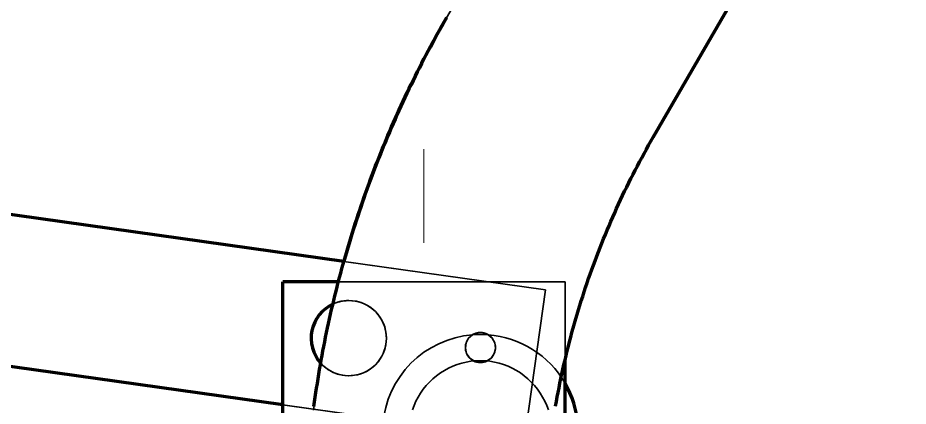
# Model space of a CAD drawing. Header units: millimetres. Extents: x 0 to 2382, y 0 to 420.
# Drawn here: x 283.59 to 293.06, y 311.46 to 315.6 of the extents above; entities that cross this region are included whole.
import ezdxf

# ---------------------------------------------------------------- set-up
doc = ezdxf.new("R2010")
doc.units = ezdxf.units.MM
doc.linetypes.add('IRAM-E-TRAZOS', pattern=[5, 4, -1])
doc.linetypes.add('IRAM-F-TRAZO-PUNTO', pattern=[20, 15, -2, 1, -2])
for name, color, linetype, lineweight in [('01-VISIBLE', 7, 'CONTINUOUS', 70), ('02-OCULTA', 4, 'IRAM-E-TRAZOS', 35), ('03-EJE', 1, 'IRAM-F-TRAZO-PUNTO', 18), ('08-FINA', 5, 'CONTINUOUS', 18)]:
    doc.layers.add(name, color=color, linetype=linetype, lineweight=lineweight)

msp = doc.modelspace()

# ---------------------------------------------------------------- linework, layer by layer
at = {"layer": '01-VISIBLE'}
for p, q in [((290.3521, 314.3271), (293.0124, 318.9347)), ((293.0124, 318.9347), (290.3521, 314.3271)), ((287.0603, 313.0021), (276.8805, 314.4328)), ((286.4125, 311.4774), (276.6578, 312.8484)), ((287.0023, 312.7869), (286.4125, 312.7869)), ((286.4125, 311.1782), (286.4125, 312.7869)), ((289.4125, 311.0869), (289.4125, 311.9528))]:
    msp.add_line(p, q, dxfattribs=at)
for points in [[(286.7422, 311.4579), (286.749, 311.5074), (286.7559, 311.5569), (286.7631, 311.6064), (286.7705, 311.6559), (286.7781, 311.7053), (286.786, 311.7547), (286.794, 311.8041), (286.8023, 311.8534), (286.8108, 311.9026), (286.8196, 311.9519), (286.8285, 312.0011), (286.8376, 312.0503), (286.847, 312.0994), (286.8566, 312.1485), (286.8664, 312.1975), (286.8765, 312.2465), (286.8867, 312.2954), (286.8972, 312.3443), (286.9078, 312.3932), (286.9187, 312.442), (286.9299, 312.4908), (286.9412, 312.5395), (286.9527, 312.5881), (286.9645, 312.6367), (286.9765, 312.6853), (286.9887, 312.7338), (287.0011, 312.7822), (287.0137, 312.8306), (287.0265, 312.8789), (287.0396, 312.9272), (287.0528, 312.9754), (287.0663, 313.0236), (287.08, 313.0717), (287.0939, 313.1197), (287.108, 313.1677), (287.1224, 313.2156), (287.1369, 313.2635), (287.1517, 313.3112), (287.1666, 313.359), (287.1818, 313.4066), (287.1972, 313.4542), (287.2128, 313.5017), (287.2286, 313.5491), (287.2446, 313.5965), (287.2609, 313.6438), (287.2773, 313.691), (287.2939, 313.7382), (287.3108, 313.7853), (287.3279, 313.8323), (287.3452, 313.8792), (287.3626, 313.9261), (287.3803, 313.9728), (287.3982, 314.0195), (287.4163, 314.0661), (287.4347, 314.1127), (287.4532, 314.1591), (287.4719, 314.2055), (287.4908, 314.2518), (287.51, 314.298), (287.5293, 314.3441), (287.5489, 314.3901), (287.5686, 314.4361), (287.5886, 314.4819), (287.6087, 314.5277), (287.6291, 314.5734), (287.6496, 314.619), (287.6704, 314.6644), (287.6914, 314.7098), (287.7125, 314.7552), (287.7339, 314.8004), (287.7555, 314.8455), (287.7773, 314.8905), (287.7992, 314.9354), (287.8214, 314.9803), (287.8438, 315.025), (287.8663, 315.0696), (287.8891, 315.1141), (287.912, 315.1586), (287.9352, 315.2029), (287.9586, 315.2471), (287.9821, 315.2912), (288.0058, 315.3352), (288.0298, 315.3791), (288.0539, 315.4229), (288.0782, 315.4666), (288.1028, 315.5102), (288.1275, 315.5537), (288.1524, 315.5971)], [(288.1524, 315.5971), (288.1273, 315.5533), (288.1024, 315.5095), (288.0777, 315.4656), (288.0531, 315.4215), (288.0288, 315.3774), (288.0047, 315.3331), (287.9808, 315.2888), (287.9571, 315.2443), (287.9335, 315.1997), (287.9102, 315.155), (287.8871, 315.1102), (287.8642, 315.0653), (287.8414, 315.0204), (287.8189, 314.9753), (287.7966, 314.9301), (287.7745, 314.8848), (287.7525, 314.8394), (287.7308, 314.7939), (287.7093, 314.7483), (287.688, 314.7026), (287.6669, 314.6568), (287.646, 314.611), (287.6253, 314.565), (287.6049, 314.5189), (287.5846, 314.4728), (287.5645, 314.4266), (287.5446, 314.3802), (287.525, 314.3338), (287.5055, 314.2873), (287.4863, 314.2407), (287.4673, 314.194), (287.4484, 314.1473), (287.4298, 314.1004), (287.4114, 314.0535), (287.3932, 314.0065), (287.3752, 313.9594), (287.3575, 313.9123), (287.3399, 313.865), (287.3225, 313.8177), (287.3054, 313.7703), (287.2885, 313.7228), (287.2718, 313.6752), (287.2553, 313.6276), (287.239, 313.5799), (287.2229, 313.5321), (287.207, 313.4843), (287.1914, 313.4364), (287.176, 313.3884), (287.1607, 313.3403), (287.1457, 313.2922), (287.131, 313.244), (287.1164, 313.1958), (287.102, 313.1474), (287.0879, 313.0991), (287.074, 313.0506), (287.0603, 313.0021)], [(289.3122, 311.4615), (289.321, 311.511), (289.3301, 311.5604), (289.3394, 311.6097), (289.349, 311.659), (289.3589, 311.7083), (289.3691, 311.7575), (289.3796, 311.8066), (289.3903, 311.8557), (289.4014, 311.9047), (289.4127, 311.9536), (289.4243, 312.0025), (289.4362, 312.0513), (289.4483, 312.1), (289.4608, 312.1487), (289.4735, 312.1973), (289.4865, 312.2458), (289.4998, 312.2942), (289.5133, 312.3426), (289.5272, 312.3909), (289.5413, 312.4391), (289.5557, 312.4872), (289.5703, 312.5353), (289.5853, 312.5832), (289.6005, 312.6311), (289.616, 312.6789), (289.6318, 312.7266), (289.6478, 312.7742), (289.6641, 312.8217), (289.6807, 312.8691), (289.6976, 312.9164), (289.7147, 312.9636), (289.7321, 313.0107), (289.7498, 313.0578), (289.7678, 313.1047), (289.786, 313.1515), (289.8045, 313.1982), (289.8232, 313.2448), (289.8422, 313.2913), (289.8615, 313.3377), (289.8811, 313.3839), (289.9009, 313.4301), (289.921, 313.4761), (289.9413, 313.522), (289.962, 313.5678), (289.9828, 313.6135), (290.004, 313.6591), (290.0254, 313.7045), (290.047, 313.7499), (290.069, 313.795), (290.0912, 313.8401), (290.1136, 313.8851), (290.1363, 313.9299), (290.1593, 313.9745), (290.1825, 314.0191), (290.2059, 314.0635), (290.2297, 314.1078), (290.2536, 314.1519), (290.2779, 314.1959), (290.3024, 314.2398), (290.3271, 314.2835), (290.3521, 314.3271)]]:
    msp.add_lwpolyline(points, dxfattribs=at)
for centre, radius, start, end in [((287.1125, 312.1869), 0.4, 114.98696, -138.26768), ((288.5125, 311.1869), 1.04, -21.25502, 30.07335)]:
    msp.add_arc(centre, radius, start, end, dxfattribs=at)
at = {"layer": '02-OCULTA'}
for p, q in [((290.8126, 320.2047), (288.1524, 315.5971)), ((289.2044, 312.7008), (276.8805, 314.4328)), ((289.2044, 312.7008), (287.0603, 313.0021)), ((288.9817, 311.1163), (276.6578, 312.8484)), ((289.4125, 312.7869), (286.4125, 312.7869)), ((286.4125, 311.0869), (286.4125, 312.7869)), ((289.4125, 312.7869), (286.4125, 312.7869)), ((286.4125, 311.0869), (286.4125, 312.7869)), ((289.4125, 312.7869), (286.4125, 312.7869)), ((286.4125, 311.0869), (286.4125, 312.7869)), ((289.4125, 312.7869), (287.0023, 312.7869)), ((289.4125, 311.0869), (289.4125, 312.7869)), ((289.4125, 311.9528), (289.4125, 312.7869)), ((289.4125, 311.0869), (289.4125, 312.7869)), ((289.4125, 311.0869), (289.4125, 312.7869)), ((288.9817, 311.1163), (289.2044, 312.7008)), ((288.9817, 311.1163), (289.2044, 312.7008)), ((288.9817, 311.1163), (286.4125, 311.4774))]:
    msp.add_line(p, q, dxfattribs=at)
for points in [[(290.3521, 314.3271), (290.3271, 314.2835), (290.3024, 314.2398), (290.2779, 314.1959), (290.2536, 314.1519), (290.2297, 314.1078), (290.2059, 314.0635), (290.1825, 314.0191), (290.1593, 313.9745), (290.1363, 313.9299), (290.1136, 313.8851), (290.0912, 313.8401), (290.069, 313.795), (290.047, 313.7499), (290.0254, 313.7045), (290.004, 313.6591), (289.9828, 313.6135), (289.962, 313.5678), (289.9413, 313.522), (289.921, 313.4761), (289.9009, 313.4301), (289.8811, 313.3839), (289.8615, 313.3377), (289.8422, 313.2913), (289.8232, 313.2448), (289.8045, 313.1982), (289.786, 313.1515), (289.7678, 313.1047), (289.7498, 313.0578), (289.7321, 313.0107), (289.7147, 312.9636), (289.6976, 312.9164), (289.6807, 312.8691), (289.6641, 312.8217), (289.6478, 312.7742), (289.6318, 312.7266), (289.616, 312.6789), (289.6005, 312.6311), (289.5853, 312.5832), (289.5703, 312.5353), (289.5557, 312.4872), (289.5413, 312.4391), (289.5272, 312.3909), (289.5133, 312.3426), (289.4998, 312.2942), (289.4865, 312.2458), (289.4735, 312.1973), (289.4608, 312.1487), (289.4483, 312.1), (289.4362, 312.0513), (289.4243, 312.0025), (289.4127, 311.9536), (289.4014, 311.9047), (289.3903, 311.8557), (289.3796, 311.8066), (289.3691, 311.7575), (289.3589, 311.7083), (289.349, 311.659), (289.3394, 311.6097), (289.3301, 311.5604), (289.321, 311.511), (289.3122, 311.4615)], [(287.0603, 313.0021), (287.0468, 312.9535), (287.0335, 312.9048), (287.0204, 312.8561), (287.0076, 312.8073), (286.9949, 312.7584), (286.9825, 312.7095), (286.9703, 312.6605), (286.9584, 312.6115), (286.9466, 312.5624), (286.9351, 312.5133), (286.9238, 312.4641), (286.9127, 312.4149), (286.9018, 312.3656), (286.8911, 312.3163), (286.8807, 312.2669), (286.8705, 312.2175), (286.8605, 312.168), (286.8507, 312.1185), (286.8412, 312.069), (286.8319, 312.0194), (286.8228, 311.9698), (286.8139, 311.9201), (286.8052, 311.8704), (286.7968, 311.8206), (286.7886, 311.7708), (286.7806, 311.721), (286.7728, 311.6711), (286.7653, 311.6212), (286.758, 311.5713), (286.7509, 311.5214), (286.744, 311.4714), (286.7374, 311.4213)], [(288.4414, 311.9436), (288.3959, 311.9773), (288.3651, 312.0248), (288.3526, 312.08), (288.3603, 312.1361), (288.3869, 312.186), (288.4293, 312.2236)], [(288.5836, 311.9436), (288.6291, 311.9773), (288.6599, 312.0248), (288.6724, 312.08), (288.6647, 312.1361), (288.6381, 312.186), (288.5957, 312.2236)], [(287.7897, 311.4218), (287.8068, 311.469), (287.827, 311.515), (287.8502, 311.5596), (287.8763, 311.6026), (287.9051, 311.6437), (287.9366, 311.6829), (287.9707, 311.7198), (288.0071, 311.7545), (288.0457, 311.7867), (288.0864, 311.8162), (288.1289, 311.843), (288.1731, 311.8669), (288.2188, 311.8878), (288.2657, 311.9057), (288.3138, 311.9205), (288.3627, 311.932), (288.4123, 311.9403), (288.4623, 311.9452), (288.5125, 311.9469)], [(288.5125, 311.9469), (288.5627, 311.9452), (288.6127, 311.9403), (288.6623, 311.932), (288.7112, 311.9205), (288.7593, 311.9057), (288.8062, 311.8878), (288.8519, 311.8669), (288.8961, 311.843), (288.9386, 311.8162), (288.9793, 311.7866), (289.0179, 311.7545), (289.0543, 311.7198), (289.0884, 311.6829), (289.1199, 311.6437), (289.1487, 311.6026), (289.1748, 311.5596), (289.198, 311.515), (289.2182, 311.469), (289.2353, 311.4218)]]:
    msp.add_lwpolyline(points, dxfattribs=at)
for centre, radius in [((287.1125, 312.1869), 0.4), ((287.1125, 312.1869), 0.4), ((287.1125, 312.1869), 0.4), ((287.1125, 312.1869), 0.4), ((287.1125, 312.1869), 0.4), ((287.1125, 312.1869), 0.4), ((287.1125, 312.1869), 0.4), ((288.5125, 312.0869), 0.16), ((288.5125, 312.0869), 0.16), ((288.5125, 312.0869), 0.16), ((288.5125, 312.0869), 0.16), ((288.5125, 312.0869), 0.16), ((288.5125, 312.0869), 0.16), ((288.5125, 312.0869), 0.16)]:
    msp.add_circle(centre, radius, dxfattribs=at)
for centre, radius, start, end in [((287.1125, 312.1869), 0.4, -138.26768, 90), ((287.1125, 312.1869), 0.4, 90, 114.98696), ((288.5125, 311.1869), 1.04, 94.58856, -21.25502), ((288.5125, 312.0869), 0.16, 90, 121.33221), ((288.5125, 311.1869), 1.04, 90, 94.58856), ((288.5125, 312.0869), 0.16, 58.66779, 90), ((288.5125, 311.1869), 1.04, 85.41144, 90), ((288.5125, 311.1869), 1.04, 30.07335, 85.41144), ((288.5125, 311.1869), 0.76, 90, 95.3682), ((288.5125, 312.0869), 0.16, -116.38433, -63.61567), ((288.5125, 311.1869), 0.76, 84.6318, 90)]:
    msp.add_arc(centre, radius, start, end, dxfattribs=at)
at = {"layer": '03-EJE'}
msp.add_line((287.9125, 216.2), (287.9125, 315.1456), dxfattribs=at)
at = {"layer": '08-FINA'}
msp.add_circle((283.2625, 309.7663), 18.4167, dxfattribs=at)

doc.saveas('drawing.dxf')
